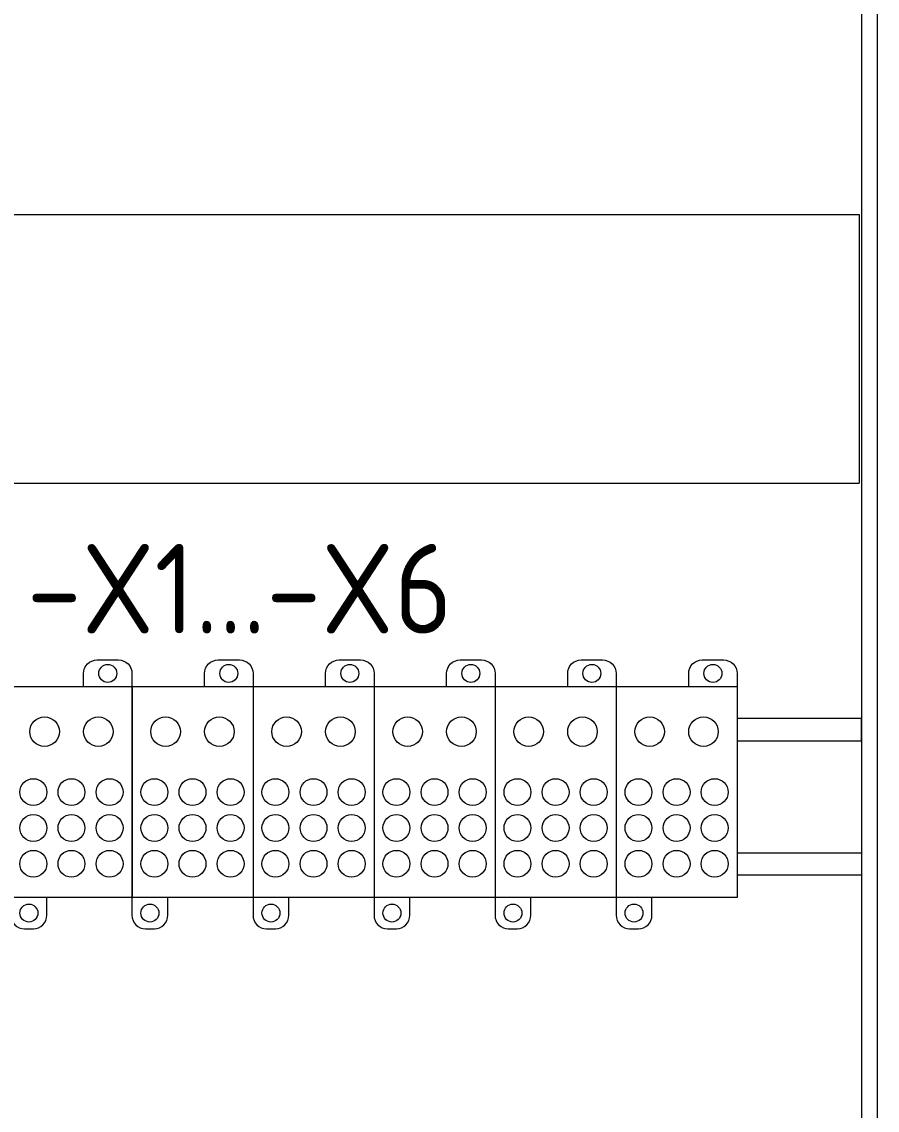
# Model space of a CAD drawing. Header units: millimetres. Extents: x 4134 to 7422, y 1400 to 3585.
# Drawn here: x 4799.1 to 4989.9, y 2950.8 to 3193.8 of the extents above; entities that cross this region are included whole.
import ezdxf
from ezdxf.enums import TextEntityAlignment as Align

# ---------------------------------------------------------------- set-up
doc = ezdxf.new("R2010")
doc.units = ezdxf.units.MM
doc.layers.add('000-PI-Oprema', color=30, linetype='Continuous', lineweight=5)
doc.layers.add('000-PI-ORMAR', color=2, linetype='Continuous')
doc.layers.add('002-PI-Kabelska kanalica', color=150, linetype='Continuous')
doc.styles.add('PI0', font='isocpeur.ttf', dxfattribs={"width": 0.9})

# ---------------------------------------------------------------- blocks, each defined once
blk = doc.blocks.new('2000x800_montazna ploca')
at = {"layer": '000-PI-ORMAR', "color": 0, "linetype": 'ByBlock', "lineweight": 0}
blk.add_line((-3634.67, 1646.19), (-3634.67, -243.81), dxfattribs=at)
blk = doc.blocks.new('*U534')
at = {"layer": '002-PI-Kabelska kanalica', "color": 0, "linetype": 'ByBlock', "lineweight": 0}
blk.add_line((-20, -100), (-20, 1670), dxfattribs=at)
blk = doc.blocks.new('*U535')
at = {"layer": '002-PI-Kabelska kanalica', "color": 0, "linetype": 'ByBlock', "lineweight": 0}
for p, q in [((-20, 515), (40, 515)), ((-20, -100), (-20, 515)), ((40, -100), (40, 515))]:
    blk.add_line(p, q, dxfattribs=at)
blk = doc.blocks.new('Pollmann PVB 125-2-9')
at = {"layer": '000-PI-Oprema', "color": 0, "linetype": 'ByBlock', "lineweight": 0}
blk.add_lwpolyline([(16.16, 1.02), (16.16, 4.02, -0.414214), (19.16, 7.02), (23.96, 7.02, -0.414214), (26.96, 4.02), (26.96, 1.02), (26.96, -45.98), (-0.04, -45.98), (-0.04, -49.98, 0.414214), (2.96, -52.98), (4.96, -52.98, 0.414214), (7.96, -49.98), (7.96, -45.98)], format="xyb", dxfattribs=at)
blk.add_lwpolyline([(26.98, 1.02), (-0.02, 1.02), (-0.02, -45.98)], dxfattribs=at)
for centre, radius in [((21.56, 4.02), 2), ((7.46, -8.98), 3.3), ((19.46, -8.98), 3.3), ((4.96, -22.48), 3), ((13.46, -22.48), 3), ((21.96, -22.48), 3), ((4.96, -30.48), 3), ((13.46, -30.48), 3), ((21.96, -30.48), 3), ((4.96, -38.48), 3), ((13.46, -38.48), 3), ((21.96, -38.48), 3), ((3.96, -49.48), 2)]:
    blk.add_circle(centre, radius, dxfattribs=at)

msp = doc.modelspace()

# ---------------------------------------------------------------- linework, layer by layer
at = {"layer": '002-PI-Kabelska kanalica', "color": 0, "linetype": 'ByBlock', "lineweight": 0, "ltscale": 0.25}
for points in [[(4904.689, 3038.278), (4904.706, 3038.278)], [(4904.689, 3038.278), (4904.706, 3038.278)], [(4958.689, 3033.278), (4986.448, 3033.278), (4986.448, 3038.278), (4986.448, 3003.278), (4958.689, 3003.278)], [(4958.689, 3033.278), (4986.448, 3033.278), (4986.448, 3038.278), (4986.448, 3003.278)], [(4958.689, 3038.278), (4986.448, 3038.278)], [(4958.689, 3038.278), (4986.448, 3038.278)], [(4904.689, 3033.278), (4904.706, 3033.278)], [(4904.689, 3033.278), (4904.706, 3033.278)], [(4958.689, 3008.278), (4986.448, 3008.278)]]:
    msp.add_lwpolyline(points, dxfattribs=at)

# ---------------------------------------------------------------- block references
at = {"color": 0, "linetype": 'ByBlock', "lineweight": 0}
for p in [(4796.73, 3044.278), (4823.73, 3044.278), (4850.73, 3044.278), (4877.73, 3044.278), (4904.73, 3044.278), (4931.73, 3044.278)]:
    msp.add_blockref('Pollmann PVB 125-2-9', p, dxfattribs=at)
at = {"layer": '000-PI-ORMAR', "color": 0, "linetype": 'ByBlock', "lineweight": 0}
msp.add_blockref('2000x800_montazna ploca', (8624.617, 1759.591), dxfattribs=at)
at = {"layer": '002-PI-Kabelska kanalica', "color": 0, "linetype": 'ByBlock', "lineweight": 0, "xscale": -1, "rotation": 180}
msp.add_blockref('*U534', (5006.448, 3305.778), dxfattribs=at)
at = {"layer": '002-PI-Kabelska kanalica', "color": 0, "linetype": 'ByBlock', "lineweight": 0, "rotation": 270}
msp.add_blockref('*U535', (4470.948, 3130.778), dxfattribs=at)

# ---------------------------------------------------------------- texts
at = {"color": 0, "linetype": 'ByBlock', "lineweight": 0, "style": 'PI0', "width": 0.9}
msp.add_text('-X1...-X6', height=20, dxfattribs=at).set_placement((4800.218, 3067.216), align=Align.MIDDLE_LEFT)

doc.saveas('drawing.dxf')
